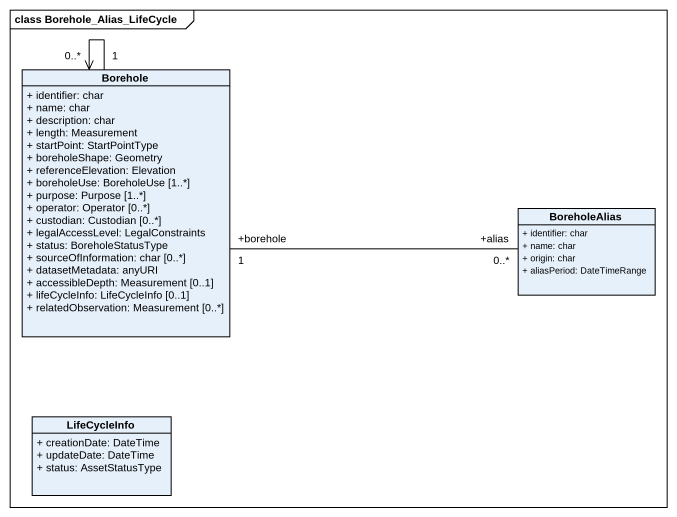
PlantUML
@startuml
mainframe class Borehole_Alias_LifeCycle
hide circle
hide empty members
skinparam classAttributeIconSize 0
class Borehole {
  + identifier: char
  + name: char
  + description: char
  + length: Measurement
  + startPoint: StartPointType
  + boreholeShape: Geometry
  + referenceElevation: Elevation
  + boreholeUse: BoreholeUse [1..*]
  + purpose: Purpose [1..*]
  + operator: Operator [0..*]
  + custodian: Custodian [0..*]
  + legalAccessLevel: LegalConstraints
  + status: BoreholeStatusType
  + sourceOfInformation: char [0..*]
  + datasetMetadata: anyURI
  + accessibleDepth: Measurement [0..1]
  + lifeCycleInfo: LifeCycleInfo [0..1]
  + relatedObservation: Measurement [0..*]
}
class BoreholeAlias {
  + identifier: char
  + name: char
  + origin: char
  + aliasPeriod: DateTimeRange
}
class LifeCycleInfo {
  + creationDate: DateTime
  + updateDate: DateTime
  + status: AssetStatusType
}
Borehole "1" --> "0..*" Borehole
Borehole "+borehole\n1" -right- "+alias\n0..*" BoreholeAlias
@enduml
